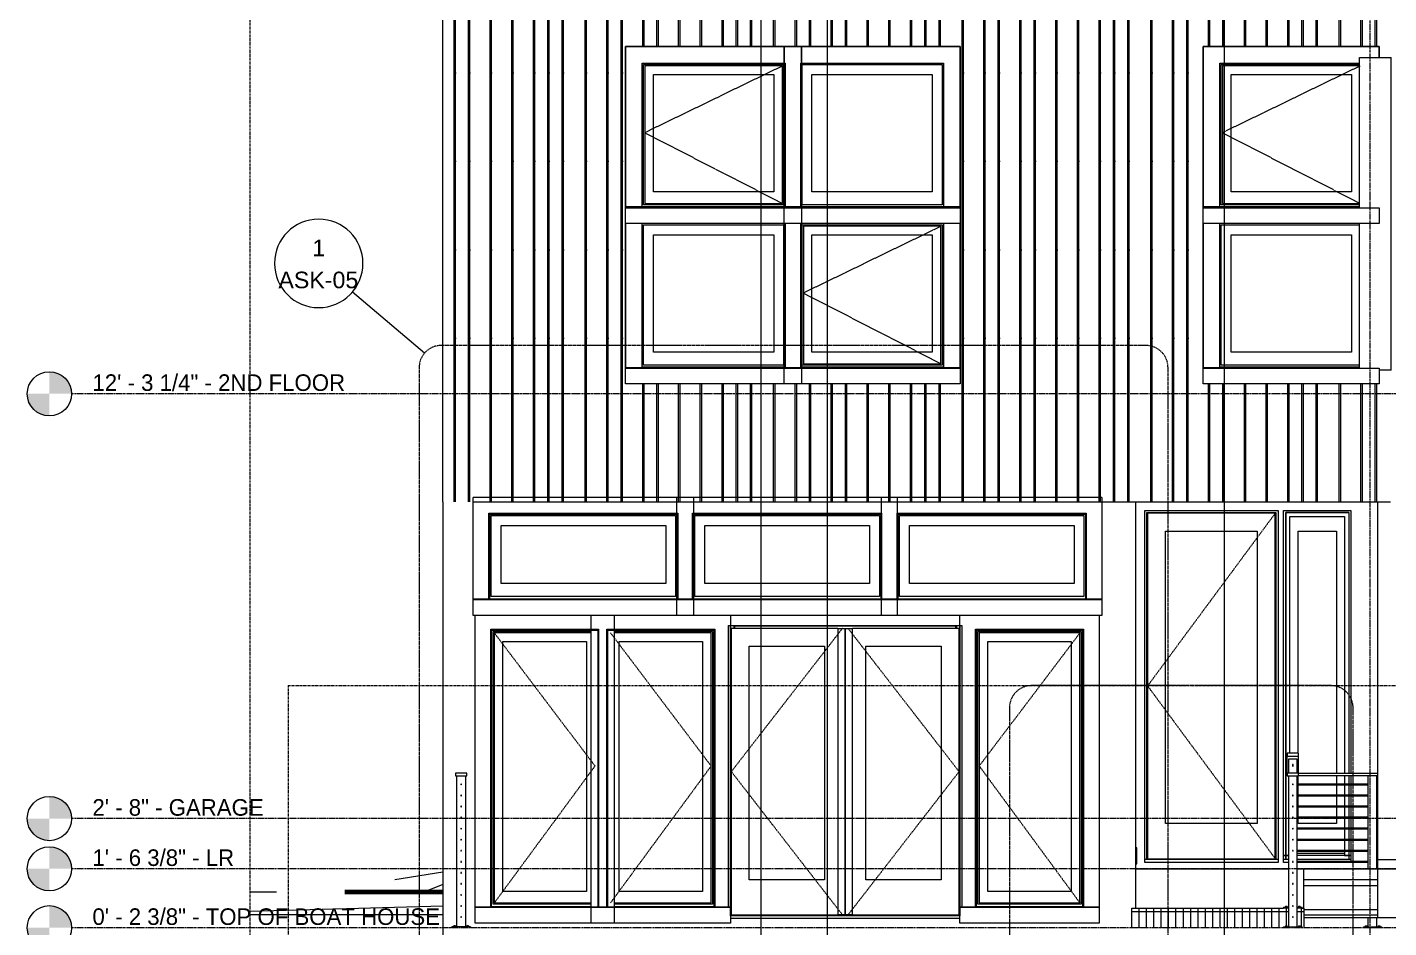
# Model space of a CAD drawing. Header units: inches. Extents: x -8998 to -7518, y -226 to 479.
# Drawn here: x -8990.7 to -8621.6, y 2.4 to 246.7 of the extents above; entities that cross this region are included whole.
import ezdxf

# ---------------------------------------------------------------- set-up
doc = ezdxf.new("R2010")
doc.units = ezdxf.units.IN
doc.header["$MEASUREMENT"] = 0
for name, pattern in [('Aligning Line 1_8_', [0.25, 0.125, -0.125]), ('Dash 1_16_', [0.125, 0.0625, -0.0625]), ('Dash Dot 3_16_', [0.3125, 0.1875, -0.0625, 0, -0.0625]), ('Grid Line 1_2_', [0.875, 0.5, -0.125, 0.125, -0.125])]:
    doc.linetypes.add(name, pattern=pattern)
for name, color, linetype, lineweight in [('A-ANNO-SYMB', 150, 'Continuous', 9), ('A-ANNO-SYMB-1', 150, 'Dash Dot 3_16_', 9), ('A-DOOR', 31, 'Continuous', 18), ('A-DOOR-1', 31, 'Dash 1_16_', 9), ('A-DOOR-2', 31, 'Continuous', 9), ('A-DOOR-FRAM', 31, 'Continuous', 9), ('A-FLOR', 192, 'Continuous', 18), ('A-FLOR-HRAL', 11, 'Continuous', 9), ('A-FLOR-LEVL', 51, 'Continuous', 9), ('A-FLOR-LEVL-1', 51, 'Grid Line 1_2_', 9), ('A-GLAZ', 151, 'Continuous', 18), ('A-GLAZ-1', 151, 'Continuous', 9), ('A-GLAZ-2', 151, 'Dash 1_16_', 9), ('A-WALL', 113, 'Continuous', 18), ('A-WALL-PATT-1', 111, 'Continuous', 9), ('C-TOPO', 7, 'Continuous', 9), ('C-TOPO-MAJR', 7, 'Continuous', 80), ('G-ANNO-SYMB', 111, 'Aligning Line 1_8_', 9), ('G-ANNO-SYMB-1', 111, 'Continuous', 9), ('I-WALL', 2, 'Continuous', 18), ('S-BEAM', 12, 'Continuous', 9), ('S-GRID-1', 1, 'Grid Line 1_2_', 9), ('S-STRS', 31, 'Continuous', 9)]:
    doc.layers.add(name, color=color, linetype=linetype, lineweight=lineweight)
doc.styles.add('Arial_1', font='arial.ttf', dxfattribs={"height": 4.5})
doc.styles.add('Century Gothic', font='ufonts.com_century-gothic.ttf', dxfattribs={"height": 4.5})
pattern_1 = [(90, (-8624.88, 114.3), (-51.125, 3e-15), [24, 0, 0, 0]), (90, (-8619.38, 114.3), (-51.125, 3e-15), [24, 0, 0, 0]), (90, (-8619.007, 114.3), (-51.125, 3e-15), [24, 0, 0, 0]), (90, (-8615.507, 114.3), (-51.125, 3e-15), [24, 0, 0, 0]), (90, (-8615.13, 114.3), (-51.125, 3e-15), [24, 0, 0, 0]), (90, (-8609.63, 114.3), (-51.125, 3e-15), [24, 0, 0, 0]), (90, (-8609.257, 114.3), (-51.125, 3e-15), [24, 0, 0, 0]), (90, (-8597.88, 114.3), (-51.125, 3e-15), [24, 0, 0, 0]), (90, (-8597.507, 114.3), (-51.125, 3e-15), [24, 0, 0, 0]), (90, (-8594.007, 114.3), (-51.125, 3e-15), [24, 0, 0, 0]), (90, (-8593.63, 114.3), (-51.125, 3e-15), [24, 0, 0, 0]), (90, (-8590.13, 114.3), (-51.125, 3e-15), [24, 0, 0, 0]), (90, (-8589.757, 114.3), (-51.125, 3e-15), [24, 0, 0, 0]), (90, (-8583.88, 114.3), (-51.125, 3e-15), [24, 0, 0, 0]), (90, (-8583.507, 114.3), (-51.125, 3e-15), [24, 0, 0, 0]), (90, (-8578.007, 114.3), (-51.125, 3e-15), [24, 0, 0, 0]), (90, (-8577.63, 114.3), (-51.125, 3e-15), [24, 0, 0, 0]), (90, (-8574.13, 114.3), (-51.125, 3e-15), [24, 0, 0, 0]), (90, (-8603.757, 114.3), (-51.125, 3e-15), [24, 0, 0, 0]), (90, (-8603.38, 114.3), (-51.125, 3e-15), [24, 0, 0, 0])]
pattern_2 = [(90, (-8715.264, 2.375), (-2, 1e-16), [])]

# ---------------------------------------------------------------- blocks, each defined once
blk = doc.blocks.new('Railing - 2_ x 1_2_ 2-1559248-Section 36')
at = {"layer": 'A-FLOR-HRAL'}
for p, q in [((-8874.26, 2.62), (-8874.26, 43.62)), ((-8871.88, 43.62), (-8871.88, 2.62)), ((-8870.57, 2.62), (-8875.57, 2.62)), ((-8875.57, 2.37), (-8875.57, 2.62)), ((-8875.07, 2.62), (-8875.07, 2.87)), ((-8874.57, 2.87), (-8875.07, 2.87)), ((-8874.57, 2.87), (-8874.57, 2.62)), ((-8871.57, 2.62), (-8871.57, 2.87)), ((-8871.07, 2.87), (-8871.57, 2.87)), ((-8871.07, 2.87), (-8871.07, 2.62)), ((-8870.57, 2.62), (-8870.57, 2.37))]:
    blk.add_line(p, q, dxfattribs=at)
blk = doc.blocks.new('Railing - Railing-1114347-Section 36')
at = {"layer": 'A-FLOR-HRAL'}
for p, q in [((-8871.57, 44.37), (-8874.57, 44.37)), ((-8874.57, 44.37), (-8874.57, 43.62)), ((-8871.57, 43.62), (-8871.57, 44.37)), ((-8874.57, 43.62), (-8871.57, 43.62))]:
    blk.add_line(p, q, dxfattribs=at)
for centre, radius, start, end in [((-8873.07, 41.28), 0.0938, 0, 180), ((-8873.07, 41.28), 0.0938, 180, 0), ((-8873.07, 38.28), 0.0938, 0, 180), ((-8873.07, 38.28), 0.0938, 180, 0), ((-8873.07, 35.28), 0.0938, 0, 180), ((-8873.07, 35.28), 0.0938, 180, 0), ((-8873.07, 32.28), 0.0938, 0, 180), ((-8873.07, 32.28), 0.0938, 180, 0), ((-8873.07, 29.28), 0.0938, 0, 180), ((-8873.07, 29.28), 0.0938, 180, 0), ((-8873.07, 26.28), 0.0938, 0, 180), ((-8873.07, 26.28), 0.0938, 180, 0), ((-8873.07, 23.28), 0.0938, 0, 180), ((-8873.07, 23.28), 0.0938, 180, 0), ((-8873.07, 20.28), 0.0938, 0, 180), ((-8873.07, 20.28), 0.0938, 180, 0), ((-8873.07, 17.28), 0.0938, 0, 180), ((-8873.07, 17.28), 0.0938, 180, 0), ((-8873.07, 14.28), 0.0938, 0, 180), ((-8873.07, 14.28), 0.0938, 180, 0), ((-8873.07, 11.28), 0.0937, 360, 180), ((-8873.07, 11.28), 0.0937, 180, 360), ((-8873.07, 8.28), 0.0938, 0, 180), ((-8873.07, 8.28), 0.0937, 180, 360), ((-8873.07, 5.28), 0.0937, 360, 180), ((-8873.07, 5.28), 0.0937, 180, 0)]:
    blk.add_arc(centre, radius, start, end, dxfattribs=at)
blk.add_blockref('Railing - 2_ x 1_2_ 2-1559248-Section 36', (0, 0))
blk = doc.blocks.new('Railing - Railing-1123708-Section 36')
at = {"layer": 'A-FLOR-HRAL'}
for p, q in [((-8646.07, 44.37), (-8649.07, 44.37)), ((-8649.07, 44.37), (-8649.07, 43.62)), ((-8646.07, 43.62), (-8646.07, 44.37)), ((-8649.07, 43.62), (-8646.07, 43.62))]:
    blk.add_line(p, q, dxfattribs=at)
for centre, radius, start, end in [((-8647.57, 41.28), 0.0938, 0, 180), ((-8647.57, 41.28), 0.0937, 180, 0), ((-8647.57, 38.28), 0.0938, 0, 180), ((-8647.57, 38.28), 0.0937, 180, 0), ((-8647.57, 35.28), 0.0938, 0, 180), ((-8647.57, 35.28), 0.0938, 180, 0), ((-8647.57, 32.28), 0.0937, 360, 180), ((-8647.57, 32.28), 0.0938, 180, 360), ((-8647.57, 29.28), 0.0938, 0, 180), ((-8647.57, 29.28), 0.0937, 180, 0), ((-8647.57, 26.28), 0.0938, 0, 180), ((-8647.57, 26.28), 0.0938, 180, 0), ((-8647.57, 23.28), 0.0937, 360, 180), ((-8647.57, 23.28), 0.0938, 180, 360), ((-8647.57, 20.28), 0.0937, 360, 180), ((-8647.57, 20.28), 0.0938, 180, 360), ((-8647.57, 17.28), 0.0938, 0, 180), ((-8647.57, 17.28), 0.0937, 180, 0), ((-8647.57, 14.28), 0.0937, 360, 180), ((-8647.57, 14.28), 0.0938, 180, 360), ((-8647.57, 11.28), 0.0937, 360, 180), ((-8647.57, 11.28), 0.0938, 180, 360), ((-8647.57, 8.28), 0.0938, 0, 180), ((-8647.57, 8.28), 0.0937, 180, 0), ((-8647.57, 5.28), 0.0938, 0, 180), ((-8647.57, 5.28), 0.0937, 180, 0)]:
    blk.add_arc(centre, radius, start, end, dxfattribs=at)
at = {"extrusion": (0, 0, -1), "zscale": -1}
blk.add_blockref('Railing - 2_ x 1_2_ 2-1559248-Section 36', (17520.64, 0), dxfattribs=at)
blk = doc.blocks.new('Window-Picture-Andersen-A_Series - APW4420-2457582-Section 36')
at = {"layer": 'A-GLAZ-1'}
for p, q in [((-8869.8, 91.49), (-8869.8, 119.13)), ((-8810.05, 119.13), (-8869.8, 119.13)), ((-8810.05, 119.13), (-8810.05, 91.49)), ((-8865.3, 91.49), (-8865.3, 114.63)), ((-8865.3, 114.63), (-8814.55, 114.63)), ((-8814.55, 114.63), (-8814.55, 91.49)), ((-8864.93, 114.25), (-8814.93, 114.25)), ((-8864.93, 92.25), (-8864.93, 114.25)), ((-8862.24, 95.74), (-8862.24, 111.56)), ((-8862.24, 111.56), (-8817.62, 111.56)), ((-8817.62, 111.56), (-8817.62, 95.74)), ((-8814.93, 114.25), (-8814.93, 92.25)), ((-8817.62, 95.74), (-8862.24, 95.74)), ((-8869.8, 91.44), (-8869.8, 91.49)), ((-8865.3, 91.49), (-8869.8, 91.49)), ((-8869.8, 87.13), (-8869.8, 91.44)), ((-8869.8, 91.44), (-8810.05, 91.44)), ((-8865.3, 91.63), (-8814.57, 91.63)), ((-8814.93, 92.25), (-8864.93, 92.25)), ((-8810.05, 91.49), (-8814.55, 91.49)), ((-8810.05, 91.49), (-8810.05, 91.44)), ((-8810.05, 91.44), (-8810.05, 87.13)), ((-8810.05, 87.13), (-8869.8, 87.13))]:
    blk.add_line(p, q, dxfattribs=at)
blk = doc.blocks.new('Window-Picture-Andersen-A_Series - APW21080-2457717-Section 36')
at = {"layer": 'A-GLAZ-1'}
for p, q in [((-8689.88, 24.06), (-8690.19, 24.12)), ((-8689.88, 19.75), (-8689.88, 24.06)), ((-8690.19, 19.75), (-8689.88, 19.75))]:
    blk.add_line(p, q, dxfattribs=at)
blk = doc.blocks.new('Door-Outswing-Andersen-A_Series-Single - FWOD3180-2052488-Section 36')
at = {"layer": 'A-DOOR'}
for p, q in [((-8687.14, 20.87), (-8687.14, 115.06)), ((-8687.14, 115.06), (-8652.15, 115.06)), ((-8652.33, 114.87), (-8686.96, 114.87)), ((-8686.96, 114.87), (-8686.96, 21.12)), ((-8652.33, 21.12), (-8652.33, 114.87)), ((-8652.15, 115.06), (-8652.15, 20.87)), ((-8682.08, 30.63), (-8682.08, 110)), ((-8682.08, 110), (-8657.21, 110)), ((-8657.21, 110), (-8657.21, 30.63)), ((-8657.21, 30.63), (-8682.08, 30.63)), ((-8687.71, 20.12), (-8687.71, 20.87)), ((-8651.58, 20.87), (-8687.71, 20.87)), ((-8651.58, 20.12), (-8687.71, 20.12)), ((-8686.96, 21.12), (-8652.33, 21.12)), ((-8686.29, 20.87), (-8686.29, 21.12)), ((-8686.29, 21.12), (-8686.29, 20.87)), ((-8653.01, 21.12), (-8653.01, 20.87)), ((-8653.01, 21.12), (-8653.01, 20.87)), ((-8651.58, 20.87), (-8651.58, 20.12))]:
    blk.add_line(p, q, dxfattribs=at)
at = {"layer": 'A-DOOR-1'}
for p, q in [((-8652.33, 114.87), (-8686.96, 68)), ((-8686.96, 68), (-8652.33, 21.12))]:
    blk.add_line(p, q, dxfattribs=at)
blk = doc.blocks.new('Door-Sidelight-Andersen-A_Series - FWSLD-1780-2008674-Section 36')
at = {"layer": 'A-DOOR'}
for p, q in [((-8649.52, 20.87), (-8649.52, 115.06)), ((-8649.52, 115.06), (-8632.4, 115.06)), ((-8632.4, 115.06), (-8632.4, 44.37)), ((-8648.39, 49.76), (-8648.39, 113.93)), ((-8648.39, 113.93), (-8633.53, 113.93)), ((-8633.53, 113.93), (-8633.53, 44.37)), ((-8646.15, 49.76), (-8646.15, 110)), ((-8646.15, 110), (-8635.77, 110)), ((-8635.77, 110), (-8635.77, 44.37)), ((-8646.15, 41.37), (-8646.15, 43.62)), ((-8646.15, 38.37), (-8646.15, 41.19)), ((-8635.77, 43.62), (-8635.77, 41.37)), ((-8635.77, 41.19), (-8635.77, 38.37)), ((-8633.53, 43.62), (-8633.53, 41.37)), ((-8633.53, 41.19), (-8633.53, 38.37)), ((-8632.4, 43.62), (-8632.4, 41.37)), ((-8632.4, 41.19), (-8632.4, 38.37)), ((-8646.15, 35.37), (-8646.15, 38.19)), ((-8635.77, 38.19), (-8635.77, 35.37)), ((-8633.53, 38.19), (-8633.53, 35.37)), ((-8632.4, 38.19), (-8632.4, 35.37)), ((-8646.15, 32.37), (-8646.15, 35.19)), ((-8635.77, 35.19), (-8635.77, 32.37)), ((-8633.53, 35.19), (-8633.53, 32.37)), ((-8632.4, 35.19), (-8632.4, 32.37)), ((-8646.15, 30.63), (-8646.15, 32.19)), ((-8635.77, 30.63), (-8646.15, 30.63)), ((-8635.77, 32.19), (-8635.77, 30.63)), ((-8633.53, 32.19), (-8633.53, 29.37)), ((-8632.4, 32.19), (-8632.4, 29.37)), ((-8633.53, 29.19), (-8633.53, 26.37)), ((-8633.53, 26.19), (-8633.53, 23.37)), ((-8632.4, 29.19), (-8632.4, 26.37)), ((-8632.4, 26.19), (-8632.4, 23.37)), ((-8633.53, 22.51), (-8646.38, 22.51)), ((-8633.53, 23.19), (-8633.53, 22.02)), ((-8632.4, 23.19), (-8632.4, 20.87)), ((-8648.76, 22.02), (-8650.08, 22.02)), ((-8650.08, 22.02), (-8648.76, 22.02)), ((-8650.08, 20.12), (-8650.08, 20.87)), ((-8648.76, 20.87), (-8650.08, 20.87)), ((-8648.76, 20.12), (-8650.08, 20.12)), ((-8631.83, 22.02), (-8646.38, 22.02)), ((-8631.83, 20.87), (-8646.38, 20.87)), ((-8631.83, 20.12), (-8646.38, 20.12)), ((-8633.53, 22.02), (-8631.83, 22.02)), ((-8631.83, 20.87), (-8631.83, 20.37)), ((-8631.83, 20.19), (-8631.83, 20.12))]:
    blk.add_line(p, q, dxfattribs=at)
at = {"layer": 'A-DOOR-2'}
for p, q in [((-8646.15, 49.76), (-8646.15, 110)), ((-8646.15, 110), (-8635.77, 110)), ((-8635.77, 110), (-8635.77, 44.37)), ((-8646.15, 41.37), (-8646.15, 43.62)), ((-8646.15, 38.37), (-8646.15, 41.19)), ((-8635.77, 43.62), (-8635.77, 41.37)), ((-8635.77, 41.19), (-8635.77, 38.37)), ((-8646.15, 35.37), (-8646.15, 38.19)), ((-8635.77, 38.19), (-8635.77, 35.37)), ((-8646.15, 32.37), (-8646.15, 35.19)), ((-8635.77, 35.19), (-8635.77, 32.37)), ((-8646.15, 30.63), (-8646.15, 32.19)), ((-8635.77, 30.63), (-8646.15, 30.63)), ((-8635.77, 32.19), (-8635.77, 30.63))]:
    blk.add_line(p, q, dxfattribs=at)
at = {"layer": 'A-DOOR-FRAM'}
for p, q in [((-8632.4, 115.06), (-8649.52, 115.06)), ((-8649.52, 115.06), (-8649.52, 20.87)), ((-8632.4, 115.06), (-8632.4, 44.37)), ((-8632.4, 43.62), (-8632.4, 41.37)), ((-8632.4, 41.19), (-8632.4, 38.37)), ((-8632.4, 38.19), (-8632.4, 35.37)), ((-8632.4, 35.19), (-8632.4, 32.37)), ((-8632.4, 32.19), (-8632.4, 29.37)), ((-8632.4, 29.19), (-8632.4, 26.37)), ((-8632.4, 26.19), (-8632.4, 23.37)), ((-8633.53, 22.51), (-8646.38, 22.51)), ((-8632.4, 23.19), (-8632.4, 20.87))]:
    blk.add_line(p, q, dxfattribs=at)
blk = doc.blocks.new('Window-Casement-Andersen-A_Series - ACW3434-2462283-Section 36')
at = {"layer": 'A-GLAZ-1'}
for p, q in [((-8785.51, 197.94), (-8785.51, 197.81)), ((-8737.76, 197.94), (-8785.51, 197.94)), ((-8785.51, 197.81), (-8785.51, 197.94)), ((-8737.76, 197.94), (-8785.51, 197.94)), ((-8737.76, 197.81), (-8737.76, 197.94)), ((-8737.76, 197.94), (-8737.76, 197.81)), ((-8785.51, 193.44), (-8785.51, 154.31)), ((-8785.51, 154.31), (-8785.51, 193.44)), ((-8781.01, 154.44), (-8781.01, 193.44)), ((-8781.01, 154.31), (-8781.01, 193.44)), ((-8780.64, 193.06), (-8742.64, 193.06)), ((-8780.64, 155.06), (-8780.64, 193.06)), ((-8742.98, 192.7), (-8780.28, 192.7)), ((-8780.28, 192.7), (-8780.28, 155.42)), ((-8742.98, 155.42), (-8742.98, 192.7)), ((-8742.64, 193.06), (-8742.64, 155.06)), ((-8742.26, 193.44), (-8742.26, 154.44)), ((-8742.26, 193.44), (-8742.26, 154.31)), ((-8737.76, 154.31), (-8737.76, 193.44)), ((-8737.76, 193.44), (-8737.76, 154.31)), ((-8777.95, 158.55), (-8777.95, 190.37)), ((-8777.95, 190.37), (-8745.33, 190.37)), ((-8745.33, 190.37), (-8745.33, 158.55)), ((-8742.64, 155.06), (-8780.64, 155.06)), ((-8780.28, 155.42), (-8742.98, 155.42)), ((-8745.33, 158.55), (-8777.95, 158.55)), ((-8785.51, 154.25), (-8785.51, 154.31)), ((-8781.01, 154.31), (-8785.51, 154.31)), ((-8785.51, 149.94), (-8785.51, 154.25)), ((-8785.51, 154.25), (-8737.76, 154.25)), ((-8742.26, 154.44), (-8781.01, 154.44)), ((-8737.76, 154.31), (-8742.26, 154.31)), ((-8737.76, 154.31), (-8737.76, 154.25)), ((-8737.76, 154.25), (-8737.76, 149.94)), ((-8737.76, 149.94), (-8785.51, 149.94))]:
    blk.add_line(p, q, dxfattribs=at)
at = {"layer": 'A-GLAZ-2'}
for p, q in [((-8742.98, 192.7), (-8780.28, 174.58)), ((-8780.28, 174.58), (-8742.98, 155.42))]:
    blk.add_line(p, q, dxfattribs=at)
blk = doc.blocks.new('Window-Picture-Andersen-A_Series - 39-1_4_ x 39-1_4_-2457850-Section 36')
at = {"layer": 'A-GLAZ-1'}
for p, q in [((-8785.51, 241.44), (-8785.51, 197.81)), ((-8737.76, 241.44), (-8785.51, 241.44)), ((-8785.51, 197.81), (-8785.51, 241.44)), ((-8737.76, 241.44), (-8785.51, 241.44)), ((-8737.76, 197.81), (-8737.76, 241.44)), ((-8737.76, 241.44), (-8737.76, 197.81)), ((-8781.01, 236.94), (-8742.26, 236.94)), ((-8781.01, 197.94), (-8781.01, 236.94)), ((-8781.01, 197.81), (-8781.01, 236.94)), ((-8781.01, 236.94), (-8742.26, 236.94)), ((-8780.64, 236.56), (-8742.64, 236.56)), ((-8780.64, 198.56), (-8780.64, 236.56)), ((-8742.64, 236.56), (-8742.64, 198.56)), ((-8742.26, 236.94), (-8742.26, 197.94)), ((-8742.26, 236.94), (-8742.26, 197.81)), ((-8777.95, 202.05), (-8777.95, 233.87)), ((-8777.95, 233.87), (-8745.33, 233.87)), ((-8745.33, 233.87), (-8745.33, 202.05)), ((-8745.33, 202.05), (-8777.95, 202.05)), ((-8785.51, 197.75), (-8785.51, 197.81)), ((-8781.01, 197.81), (-8785.51, 197.81)), ((-8785.51, 193.44), (-8785.51, 197.75)), ((-8785.51, 197.75), (-8737.76, 197.75)), ((-8742.26, 197.94), (-8781.01, 197.94)), ((-8742.64, 198.56), (-8780.64, 198.56)), ((-8737.76, 197.81), (-8742.26, 197.81)), ((-8737.76, 197.81), (-8737.76, 197.75)), ((-8737.76, 197.75), (-8737.76, 193.44)), ((-8737.76, 193.44), (-8785.51, 193.44))]:
    blk.add_line(p, q, dxfattribs=at)
blk = doc.blocks.new('Window-Picture-Andersen-A_Series - 39-1_4_ x 39-1_4_-V1-Section 36')
at = {"layer": 'A-GLAZ-1'}
for p, q in [((-8828.51, 197.94), (-8828.51, 197.81)), ((-8780.76, 197.94), (-8828.51, 197.94)), ((-8828.51, 197.81), (-8828.51, 197.94)), ((-8780.76, 197.94), (-8828.51, 197.94)), ((-8780.76, 197.81), (-8780.76, 197.94)), ((-8780.76, 197.94), (-8780.76, 197.81)), ((-8828.51, 193.44), (-8828.51, 154.31)), ((-8828.51, 154.31), (-8828.51, 193.44)), ((-8824.01, 154.44), (-8824.01, 193.44)), ((-8824.01, 154.31), (-8824.01, 193.44)), ((-8823.64, 193.06), (-8785.64, 193.06)), ((-8823.64, 155.06), (-8823.64, 193.06)), ((-8785.64, 193.06), (-8785.64, 155.06)), ((-8785.26, 193.44), (-8785.26, 154.44)), ((-8785.26, 193.44), (-8785.26, 154.31)), ((-8780.76, 154.31), (-8780.76, 193.44)), ((-8780.76, 193.44), (-8780.76, 154.31)), ((-8820.95, 158.55), (-8820.95, 190.37)), ((-8820.95, 190.37), (-8788.33, 190.37)), ((-8788.33, 190.37), (-8788.33, 158.55)), ((-8785.64, 155.06), (-8823.64, 155.06)), ((-8788.33, 158.55), (-8820.95, 158.55)), ((-8828.51, 154.25), (-8828.51, 154.31)), ((-8824.01, 154.31), (-8828.51, 154.31)), ((-8828.51, 149.94), (-8828.51, 154.25)), ((-8828.51, 154.25), (-8780.76, 154.25)), ((-8785.26, 154.44), (-8824.01, 154.44)), ((-8780.76, 154.31), (-8785.26, 154.31)), ((-8780.76, 154.31), (-8780.76, 154.25)), ((-8780.76, 154.25), (-8780.76, 149.94)), ((-8780.76, 149.94), (-8828.51, 149.94))]:
    blk.add_line(p, q, dxfattribs=at)
blk = doc.blocks.new('Window-Casement-Andersen-A_Series - ACW3434-V2-Section 36')
at = {"layer": 'A-GLAZ-1'}
for p, q in [((-8828.51, 241.44), (-8828.51, 197.81)), ((-8780.76, 241.44), (-8828.51, 241.44)), ((-8828.51, 197.81), (-8828.51, 241.44)), ((-8780.76, 241.44), (-8828.51, 241.44)), ((-8780.76, 197.81), (-8780.76, 241.44)), ((-8780.76, 241.44), (-8780.76, 197.81)), ((-8824.01, 236.94), (-8785.26, 236.94)), ((-8824.01, 197.94), (-8824.01, 236.94)), ((-8824.01, 197.81), (-8824.01, 236.94)), ((-8824.01, 236.94), (-8785.26, 236.94)), ((-8823.64, 236.56), (-8785.64, 236.56)), ((-8823.64, 198.56), (-8823.64, 236.56)), ((-8785.64, 236.56), (-8785.64, 198.56)), ((-8785.26, 236.94), (-8785.26, 197.94)), ((-8785.26, 236.94), (-8785.26, 197.81)), ((-8785.98, 236.2), (-8823.28, 236.2)), ((-8823.28, 236.2), (-8823.28, 198.92)), ((-8820.95, 202.05), (-8820.95, 233.87)), ((-8820.95, 233.87), (-8788.33, 233.87)), ((-8788.33, 233.87), (-8788.33, 202.05)), ((-8785.98, 198.92), (-8785.98, 236.2)), ((-8788.33, 202.05), (-8820.95, 202.05)), ((-8828.51, 197.75), (-8828.51, 197.81)), ((-8824.01, 197.81), (-8828.51, 197.81)), ((-8828.51, 193.44), (-8828.51, 197.75)), ((-8828.51, 197.75), (-8780.76, 197.75)), ((-8785.26, 197.94), (-8824.01, 197.94)), ((-8785.64, 198.56), (-8823.64, 198.56)), ((-8823.28, 198.92), (-8785.98, 198.92)), ((-8780.76, 197.81), (-8785.26, 197.81)), ((-8780.76, 197.81), (-8780.76, 197.75)), ((-8780.76, 197.75), (-8780.76, 193.44)), ((-8780.76, 193.44), (-8828.51, 193.44))]:
    blk.add_line(p, q, dxfattribs=at)
at = {"layer": 'A-GLAZ-2'}
for p, q in [((-8785.98, 236.2), (-8823.28, 218.08)), ((-8823.28, 218.08), (-8785.98, 198.92))]:
    blk.add_line(p, q, dxfattribs=at)
blk = doc.blocks.new('Window-Picture-Andersen-A_Series - 39-1_4_ x 39-1_4_-V3-Section 36')
at = {"layer": 'A-GLAZ-1'}
for p, q in [((-8671.89, 197.94), (-8671.89, 197.81)), ((-8629.51, 197.94), (-8671.89, 197.94)), ((-8671.89, 197.81), (-8671.89, 197.94)), ((-8629.51, 197.94), (-8671.89, 197.94)), ((-8671.89, 193.44), (-8671.89, 154.31)), ((-8671.89, 154.31), (-8671.89, 193.44)), ((-8667.39, 154.44), (-8667.39, 193.44)), ((-8667.39, 154.31), (-8667.39, 193.44)), ((-8667.01, 193.06), (-8629.51, 193.06)), ((-8667.01, 155.06), (-8667.01, 193.06)), ((-8664.33, 158.55), (-8664.33, 190.37)), ((-8664.33, 190.37), (-8631.7, 190.37)), ((-8631.7, 190.37), (-8631.7, 158.55)), ((-8629.51, 155.06), (-8667.01, 155.06)), ((-8631.7, 158.55), (-8664.33, 158.55)), ((-8671.89, 154.25), (-8671.89, 154.31)), ((-8667.39, 154.31), (-8671.89, 154.31)), ((-8671.89, 149.94), (-8671.89, 154.25)), ((-8671.89, 154.25), (-8624.14, 154.25)), ((-8629.51, 154.44), (-8667.39, 154.44)), ((-8624.14, 154.25), (-8624.14, 149.94)), ((-8624.14, 149.94), (-8671.89, 149.94))]:
    blk.add_line(p, q, dxfattribs=at)
blk = doc.blocks.new('Window-Casement-Andersen-A_Series - ACW3434-V4-Section 36')
at = {"layer": 'A-GLAZ-1'}
for p, q in [((-8671.89, 241.44), (-8671.89, 197.81)), ((-8624.14, 241.44), (-8671.89, 241.44)), ((-8671.89, 197.81), (-8671.89, 241.44)), ((-8624.14, 241.44), (-8671.89, 241.44)), ((-8624.14, 238.5), (-8624.14, 241.44)), ((-8624.14, 241.44), (-8624.14, 238.5)), ((-8667.39, 236.94), (-8629.51, 236.94)), ((-8667.39, 197.94), (-8667.39, 236.94)), ((-8667.39, 197.81), (-8667.39, 236.94)), ((-8667.39, 236.94), (-8629.51, 236.94)), ((-8667.01, 236.56), (-8629.51, 236.56)), ((-8667.01, 198.56), (-8667.01, 236.56)), ((-8629.51, 236.2), (-8666.66, 236.2)), ((-8666.66, 236.2), (-8666.66, 198.92)), ((-8664.33, 202.05), (-8664.33, 233.87)), ((-8664.33, 233.87), (-8631.7, 233.87)), ((-8631.7, 233.87), (-8631.7, 202.05)), ((-8631.7, 202.05), (-8664.33, 202.05)), ((-8671.89, 197.75), (-8671.89, 197.81)), ((-8667.39, 197.81), (-8671.89, 197.81)), ((-8671.89, 193.44), (-8671.89, 197.75)), ((-8671.89, 197.75), (-8624.14, 197.75)), ((-8629.51, 197.94), (-8667.39, 197.94)), ((-8629.51, 198.56), (-8667.01, 198.56)), ((-8666.66, 198.92), (-8629.51, 198.92)), ((-8624.14, 197.75), (-8624.14, 193.44)), ((-8624.14, 193.44), (-8671.89, 193.44))]:
    blk.add_line(p, q, dxfattribs=at)
at = {"layer": 'A-GLAZ-2'}
for p, q in [((-8629.36, 236.2), (-8666.66, 218.08)), ((-8666.66, 218.08), (-8629.36, 198.92))]:
    blk.add_line(p, q, dxfattribs=at)
blk = doc.blocks.new('Door-Outswing-Andersen-A_Series-Double - FWOD5468-2447200-Section 36')
at = {"layer": 'A-DOOR'}
for p, q in [((-8800, 5.62), (-8800, 84.37)), ((-8770.94, 83.62), (-8799.82, 83.62)), ((-8799.82, 83.62), (-8799.82, 5.87)), ((-8799.15, 84.37), (-8799.15, 83.62)), ((-8798.87, 83.62), (-8798.87, 84.37)), ((-8770.94, 83.62), (-8768.94, 83.62)), ((-8770.94, 83.62), (-8770.94, 5.87)), ((-8768.94, 5.87), (-8768.94, 83.62)), ((-8768.94, 83.62), (-8766.94, 83.62)), ((-8768.94, 83.62), (-8768.94, 5.87)), ((-8766.94, 5.87), (-8766.94, 83.62)), ((-8738.07, 83.62), (-8766.94, 83.62)), ((-8739.01, 84.37), (-8739.01, 83.62)), ((-8738.74, 84.37), (-8738.74, 83.62)), ((-8738.07, 5.87), (-8738.07, 83.62)), ((-8737.89, 84.37), (-8737.89, 5.62)), ((-8794.94, 15.38), (-8794.94, 78.75)), ((-8794.94, 78.75), (-8774.57, 78.75)), ((-8774.57, 78.75), (-8774.57, 15.38)), ((-8763.32, 15.38), (-8763.32, 78.75)), ((-8763.32, 78.75), (-8742.94, 78.75)), ((-8742.94, 78.75), (-8742.94, 15.38)), ((-8774.57, 15.38), (-8794.94, 15.38)), ((-8742.94, 15.38), (-8763.32, 15.38)), ((-8737.83, 5.62), (-8800.05, 5.62)), ((-8737.83, 4.88), (-8800.05, 4.88)), ((-8799.82, 5.87), (-8770.94, 5.87)), ((-8799.15, 5.62), (-8799.15, 5.87)), ((-8799.15, 5.87), (-8799.15, 5.62)), ((-8768.94, 5.87), (-8770.94, 5.87)), ((-8766.94, 5.87), (-8768.94, 5.87)), ((-8766.94, 5.87), (-8738.07, 5.87)), ((-8738.74, 5.87), (-8738.74, 5.62)), ((-8738.74, 5.87), (-8738.74, 5.62))]:
    blk.add_line(p, q, dxfattribs=at)
at = {"layer": 'A-DOOR-1'}
for p, q in [((-8769.69, 83.62), (-8799.82, 44.75)), ((-8768.19, 83.62), (-8738.07, 44.75)), ((-8799.82, 44.75), (-8769.69, 5.87)), ((-8738.07, 44.75), (-8768.19, 5.87))]:
    blk.add_line(p, q, dxfattribs=at)
at = {"layer": 'A-DOOR-FRAM'}
blk.add_line((-8739.01, 84.25), (-8798.87, 84.25), dxfattribs=at)
blk = doc.blocks.new('Window-Casement-Andersen-A_Series - ACW2664-2462124-Section 36')
at = {"layer": 'A-GLAZ-1'}
for p, q in [((-8737.83, 7.99), (-8737.83, 87.13)), ((-8700.08, 87.13), (-8700.08, 7.99)), ((-8733.33, 7.99), (-8733.33, 83.12)), ((-8733.33, 83.12), (-8704.58, 83.12)), ((-8732.96, 82.75), (-8704.96, 82.75)), ((-8732.96, 8.75), (-8732.96, 82.75)), ((-8705.3, 82.39), (-8732.6, 82.39)), ((-8732.6, 82.39), (-8732.6, 9.11)), ((-8705.3, 9.11), (-8705.3, 82.39)), ((-8704.96, 82.75), (-8704.96, 8.75)), ((-8704.58, 83.12), (-8704.58, 7.99)), ((-8730.27, 12.24), (-8730.27, 80.06)), ((-8730.27, 80.06), (-8707.65, 80.06)), ((-8707.65, 80.06), (-8707.65, 12.24)), ((-8707.65, 12.24), (-8730.27, 12.24)), ((-8737.83, 7.94), (-8737.83, 7.99)), ((-8733.33, 7.99), (-8737.83, 7.99)), ((-8737.83, 3.62), (-8737.83, 7.94)), ((-8737.83, 7.94), (-8700.08, 7.94)), ((-8733.33, 8.12), (-8704.58, 8.12)), ((-8704.96, 8.75), (-8732.96, 8.75)), ((-8732.6, 9.11), (-8705.3, 9.11)), ((-8700.08, 7.99), (-8704.58, 7.99)), ((-8700.08, 7.99), (-8700.08, 7.94)), ((-8700.08, 7.94), (-8700.08, 3.62)), ((-8700.08, 3.62), (-8737.83, 3.62))]:
    blk.add_line(p, q, dxfattribs=at)
at = {"layer": 'A-GLAZ-2'}
for p, q in [((-8705.3, 82.39), (-8732.6, 46.27)), ((-8732.6, 46.27), (-8705.3, 9.11))]:
    blk.add_line(p, q, dxfattribs=at)
blk = doc.blocks.new('Window-Picture-Andersen-A_Series - APW4420-V7-Section 36')
at = {"layer": 'A-GLAZ-1'}
for p, q in [((-8814.57, 91.49), (-8814.57, 119.13)), ((-8754.82, 119.13), (-8814.57, 119.13)), ((-8754.82, 119.13), (-8754.82, 91.49)), ((-8810.07, 91.49), (-8810.07, 114.63)), ((-8810.07, 114.63), (-8759.32, 114.63)), ((-8759.32, 114.63), (-8759.32, 91.49)), ((-8809.69, 114.25), (-8759.69, 114.25)), ((-8809.69, 92.25), (-8809.69, 114.25)), ((-8807.01, 95.74), (-8807.01, 111.56)), ((-8807.01, 111.56), (-8762.38, 111.56)), ((-8762.38, 111.56), (-8762.38, 95.74)), ((-8759.69, 114.25), (-8759.69, 92.25)), ((-8762.38, 95.74), (-8807.01, 95.74)), ((-8814.57, 91.44), (-8814.57, 91.49)), ((-8810.07, 91.49), (-8814.57, 91.49)), ((-8814.57, 87.13), (-8814.57, 91.44)), ((-8814.57, 91.44), (-8754.82, 91.44)), ((-8810.05, 91.63), (-8759.32, 91.63)), ((-8759.69, 92.25), (-8809.69, 92.25)), ((-8754.82, 91.49), (-8759.32, 91.49)), ((-8754.82, 91.49), (-8754.82, 91.44)), ((-8754.82, 91.44), (-8754.82, 87.13)), ((-8754.82, 87.13), (-8814.57, 87.13))]:
    blk.add_line(p, q, dxfattribs=at)
blk = doc.blocks.new('Window-Picture-Andersen-A_Series - APW4420-V8-Section 36')
at = {"layer": 'A-GLAZ-1'}
for p, q in [((-8759.08, 91.49), (-8759.08, 119.13)), ((-8699.33, 119.13), (-8759.08, 119.13)), ((-8699.33, 119.13), (-8699.33, 91.49)), ((-8754.58, 91.49), (-8754.58, 114.63)), ((-8754.58, 114.63), (-8703.83, 114.63)), ((-8703.83, 114.63), (-8703.83, 91.49)), ((-8754.21, 114.25), (-8704.21, 114.25)), ((-8754.21, 92.25), (-8754.21, 114.25)), ((-8751.52, 95.74), (-8751.52, 111.56)), ((-8751.52, 111.56), (-8706.9, 111.56)), ((-8706.9, 111.56), (-8706.9, 95.74)), ((-8704.21, 114.25), (-8704.21, 92.25)), ((-8706.9, 95.74), (-8751.52, 95.74)), ((-8759.08, 91.44), (-8759.08, 91.49)), ((-8754.58, 91.49), (-8759.08, 91.49)), ((-8759.08, 87.13), (-8759.08, 91.44)), ((-8759.08, 91.44), (-8699.33, 91.44)), ((-8754.58, 91.63), (-8703.83, 91.63)), ((-8704.21, 92.25), (-8754.21, 92.25)), ((-8699.33, 91.49), (-8703.83, 91.49)), ((-8699.33, 91.49), (-8699.33, 91.44)), ((-8699.33, 91.44), (-8699.33, 87.13)), ((-8699.33, 87.13), (-8759.08, 87.13))]:
    blk.add_line(p, q, dxfattribs=at)
blk = doc.blocks.new('Window-Casement-Andersen-A_Series - ACW2664-2462044-Section 36')
at = {"layer": 'A-GLAZ-1'}
for p, q in [((-8837.8, 7.99), (-8837.8, 87.13)), ((-8800.05, 87.13), (-8800.05, 7.99)), ((-8833.3, 83.12), (-8804.55, 83.12)), ((-8833.3, 7.99), (-8833.3, 83.12)), ((-8831.55, 82.75), (-8804.93, 82.75)), ((-8805.29, 82.39), (-8831.55, 82.39)), ((-8805.29, 9.11), (-8805.29, 82.39)), ((-8804.93, 82.75), (-8804.93, 8.75)), ((-8804.55, 83.12), (-8804.55, 7.99)), ((-8830.24, 12.24), (-8830.24, 80.06)), ((-8830.24, 80.06), (-8807.62, 80.06)), ((-8807.62, 80.06), (-8807.62, 12.24)), ((-8807.62, 12.24), (-8830.24, 12.24)), ((-8837.8, 7.94), (-8837.8, 7.99)), ((-8833.3, 7.99), (-8837.8, 7.99)), ((-8837.8, 3.62), (-8837.8, 7.94)), ((-8837.8, 7.94), (-8800.05, 7.94)), ((-8831.55, 9.11), (-8805.29, 9.11)), ((-8804.93, 8.75), (-8831.55, 8.75)), ((-8831.55, 8.12), (-8804.55, 8.12)), ((-8800.05, 7.99), (-8804.55, 7.99)), ((-8800.05, 7.99), (-8800.05, 7.94)), ((-8800.05, 7.94), (-8800.05, 3.62)), ((-8800.05, 3.62), (-8837.8, 3.62))]:
    blk.add_line(p, q, dxfattribs=at)
at = {"layer": 'A-GLAZ-2'}
for p, q in [((-8832.59, 82.39), (-8805.29, 46.27)), ((-8805.29, 46.27), (-8832.59, 9.11))]:
    blk.add_line(p, q, dxfattribs=at)
blk = doc.blocks.new('Window-Casement-Andersen-A_Series - ACW2664-V9-Section 36')
at = {"layer": 'A-GLAZ-1'}
for p, q in [((-8869.3, 7.99), (-8869.3, 87.13)), ((-8831.55, 87.13), (-8831.55, 7.99)), ((-8864.8, 83.12), (-8836.05, 83.12)), ((-8864.8, 7.99), (-8864.8, 83.12)), ((-8864.43, 8.75), (-8864.43, 82.75)), ((-8864.43, 82.75), (-8837.8, 82.75)), ((-8864.09, 82.39), (-8864.09, 9.11)), ((-8837.8, 82.39), (-8864.09, 82.39)), ((-8836.05, 83.12), (-8836.05, 7.99)), ((-8861.74, 12.24), (-8861.74, 80.06)), ((-8861.74, 80.06), (-8839.12, 80.06)), ((-8839.12, 80.06), (-8839.12, 12.24)), ((-8839.12, 12.24), (-8861.74, 12.24)), ((-8869.3, 7.94), (-8869.3, 7.99)), ((-8864.8, 7.99), (-8869.3, 7.99)), ((-8869.3, 3.62), (-8869.3, 7.94)), ((-8869.3, 7.94), (-8831.55, 7.94)), ((-8864.8, 8.12), (-8837.8, 8.12)), ((-8837.8, 8.75), (-8864.43, 8.75)), ((-8864.09, 9.11), (-8837.8, 9.11)), ((-8831.55, 7.99), (-8836.05, 7.99)), ((-8831.55, 7.99), (-8831.55, 7.94)), ((-8831.55, 7.94), (-8831.55, 3.62)), ((-8831.55, 3.62), (-8869.3, 3.62))]:
    blk.add_line(p, q, dxfattribs=at)
at = {"layer": 'A-GLAZ-2'}
for p, q in [((-8864.09, 82.39), (-8836.79, 46.27)), ((-8836.79, 46.27), (-8864.09, 9.11))]:
    blk.add_line(p, q, dxfattribs=at)
blk = doc.blocks.new('Walls 4 - Walls 2-1996288-Section 36')
at = {"layer": 'A-WALL'}
for p, q in [((-8629.51, 238.5), (-8620.88, 238.5)), ((-8629.51, 197.75), (-8629.51, 238.5)), ((-8620.88, 153.63), (-8620.88, 238.5)), ((-8629.51, 154.25), (-8629.51, 193.44)), ((-8620.88, 153.63), (-8624.14, 153.63))]:
    blk.add_line(p, q, dxfattribs=at)
blk = doc.blocks.new('Plywood Web Joist - 9 1_2_ TJI110 _ 16_ O_C_-1953454-Section 36')
at = {"layer": 'S-BEAM'}
for p, q in [((-8624.63, 15.38), (-8644.57, 15.38)), ((-8644.57, 13.88), (-8624.63, 13.88)), ((-8644.57, 7.38), (-8624.63, 7.38)), ((-8644.57, 5.88), (-8624.63, 5.88))]:
    blk.add_line(p, q, dxfattribs=at)
blk = doc.blocks.new('Railing - 2_ x 1_2_ 2-V10-Section 36')
at = {"layer": 'A-FLOR-HRAL'}
for p, q in [((-8627.13, 18.38), (-8627.13, 43.62)), ((-8624.76, 18.38), (-8624.76, 43.62)), ((-8627.13, 2.62), (-8627.13, 5.13)), ((-8624.76, 2.62), (-8624.76, 5.13)), ((-8628.44, 2.62), (-8623.44, 2.62)), ((-8628.44, 2.37), (-8628.44, 2.62)), ((-8623.44, 2.37), (-8628.44, 2.37)), ((-8627.94, 2.87), (-8627.94, 2.62)), ((-8627.94, 2.87), (-8627.69, 2.87)), ((-8627.69, 2.87), (-8627.44, 2.87)), ((-8627.44, 2.62), (-8627.44, 2.87)), ((-8624.44, 2.87), (-8624.44, 2.62)), ((-8624.44, 2.87), (-8624.19, 2.87)), ((-8624.19, 2.87), (-8623.94, 2.87)), ((-8623.94, 2.62), (-8623.94, 2.87)), ((-8623.44, 2.37), (-8623.44, 2.62))]:
    blk.add_line(p, q, dxfattribs=at)
blk = doc.blocks.new('Railing - 2_ x 1_2_ 2-1997182-Section 36')
at = {"layer": 'A-FLOR-HRAL'}
for p, q in [((-8648.76, 48.16), (-8648.76, 44.37)), ((-8646.38, 48.16), (-8648.76, 48.16)), ((-8646.38, 44.37), (-8646.38, 48.16)), ((-8650.07, 7.96), (-8648.76, 7.96)), ((-8650.07, 7.96), (-8650.07, 7.71)), ((-8648.76, 7.71), (-8650.07, 7.71)), ((-8649.57, 8.21), (-8649.57, 7.96)), ((-8649.57, 8.21), (-8649.07, 8.21)), ((-8649.07, 7.96), (-8649.07, 8.21)), ((-8646.38, 7.96), (-8645.07, 7.96)), ((-8645.07, 7.71), (-8646.38, 7.71)), ((-8646.07, 8.21), (-8646.07, 7.96)), ((-8646.07, 8.21), (-8645.57, 8.21)), ((-8645.57, 7.96), (-8645.57, 8.21)), ((-8645.07, 7.71), (-8645.07, 7.96))]:
    blk.add_line(p, q, dxfattribs=at)
blk = doc.blocks.new('Railing - Railing-1997089-Section 36')
at = {"layer": 'A-FLOR-HRAL'}
for p, q in [((-8646.07, 49.76), (-8649.07, 49.76)), ((-8649.07, 49.76), (-8649.07, 48.91)), ((-8649.07, 48.91), (-8646.07, 48.91)), ((-8649.07, 44.37), (-8649.07, 48.91)), ((-8646.07, 48.91), (-8646.07, 49.76)), ((-8646.07, 44.37), (-8646.07, 48.91)), ((-8647.66, 46.6), (-8647.66, 46.09)), ((-8647.48, 46.09), (-8647.48, 46.6)), ((-8646.07, 44.37), (-8624.63, 44.37)), ((-8627.13, 41.37), (-8646.38, 41.37)), ((-8646.38, 41.19), (-8627.13, 41.19)), ((-8624.63, 43.62), (-8646.07, 43.62)), ((-8624.63, 41.37), (-8624.76, 41.37)), ((-8624.76, 41.19), (-8624.63, 41.19)), ((-8627.13, 38.37), (-8646.38, 38.37)), ((-8646.38, 38.19), (-8627.13, 38.19)), ((-8624.63, 38.37), (-8624.76, 38.37)), ((-8624.76, 38.19), (-8624.63, 38.19)), ((-8627.13, 35.37), (-8646.38, 35.37)), ((-8646.38, 35.19), (-8627.13, 35.19)), ((-8624.63, 35.37), (-8624.76, 35.37)), ((-8624.76, 35.19), (-8624.63, 35.19)), ((-8627.13, 32.37), (-8646.38, 32.37)), ((-8646.38, 32.19), (-8627.13, 32.19)), ((-8624.63, 32.37), (-8624.76, 32.37)), ((-8624.76, 32.19), (-8624.63, 32.19)), ((-8627.13, 29.37), (-8646.38, 29.37)), ((-8646.38, 29.19), (-8627.13, 29.19)), ((-8627.13, 26.37), (-8646.38, 26.37)), ((-8646.38, 26.19), (-8627.13, 26.19)), ((-8624.63, 29.37), (-8624.76, 29.37)), ((-8624.76, 29.19), (-8624.63, 29.19)), ((-8624.63, 26.37), (-8624.76, 26.37)), ((-8624.76, 26.19), (-8624.63, 26.19)), ((-8627.13, 23.37), (-8646.38, 23.37)), ((-8646.38, 23.19), (-8627.13, 23.19)), ((-8624.63, 23.37), (-8624.76, 23.37)), ((-8624.76, 23.19), (-8624.63, 23.19)), ((-8627.13, 20.37), (-8646.38, 20.37)), ((-8646.38, 20.19), (-8627.13, 20.19)), ((-8624.63, 20.37), (-8624.76, 20.37)), ((-8624.76, 20.19), (-8624.63, 20.19))]:
    blk.add_line(p, q, dxfattribs=at)
at = {"layer": 'A-FLOR-HRAL', "flags": 128}
for points in [[(-8647.48, 46.6), (-8647.48, 46.63), (-8647.49, 46.66), (-8647.5, 46.68), (-8647.52, 46.69), (-8647.55, 46.7), (-8647.57, 46.71), (-8647.59, 46.7), (-8647.62, 46.69), (-8647.64, 46.68), (-8647.65, 46.66), (-8647.66, 46.63), (-8647.66, 46.6)], [(-8647.66, 46.6), (-8647.66, 46.57), (-8647.65, 46.55), (-8647.64, 46.53), (-8647.62, 46.51), (-8647.59, 46.5), (-8647.57, 46.5), (-8647.55, 46.5), (-8647.52, 46.51), (-8647.5, 46.53), (-8647.49, 46.55), (-8647.48, 46.57), (-8647.48, 46.6)]]:
    blk.add_lwpolyline(points, dxfattribs=at)
for name in ['Railing - 2_ x 1_2_ 2-1997182-Section 36', 'Railing - 2_ x 1_2_ 2-V10-Section 36']:
    blk.add_blockref(name, (0, 0))
blk = doc.blocks.new('Level - Level Head - Circle-50818-Section 36')
at = {"layer": 'A-FLOR-LEVL'}
h = blk.add_hatch(color=256, dxfattribs=at)
edge = h.paths.add_edge_path(flags=0)
edge.add_line((-8984.72, 32), (-8978.72, 32))
edge.add_arc((-8984.72, 32), 6, 0, 90)
edge.add_line((-8984.72, 38), (-8984.72, 32))
h = blk.add_hatch(color=256, dxfattribs=at)
edge = h.paths.add_edge_path(flags=0)
edge.add_line((-8984.72, 26), (-8984.72, 32))
edge.add_line((-8984.72, 32), (-8990.72, 32))
edge.add_arc((-8984.72, 32), 6, 180, 270)
blk.add_circle((-8984.72, 32), 6, dxfattribs=at)
blk = doc.blocks.new('Section - Callout Head-565430-Section 36')
at = {"layer": 'A-ANNO-SYMB'}
for start, end in [(0, 180), (180, 360)]:
    blk.add_arc((-8603.94, -175.66), 12, start, end, dxfattribs=at)

msp = doc.modelspace()

# ---------------------------------------------------------------- hatches: boundary and pattern name
at = {"layer": 'A-WALL-PATT-1'}
h = msp.add_hatch(dxfattribs=at)
h.set_pattern_fill('FP_8', color=256, style=0, pattern_type=2)
h.set_pattern_definition(pattern_1)
h.paths.add_polyline_path([(-8689.69, 117.94), (-8629.38, 117.94), (-8629.38, 149.94), (-8671.89, 149.94), (-8671.89, 241.44), (-8629.38, 241.44), (-8629.38, 274.14), (-8749.6, 394.36), (-8869.82, 274.14), (-8869.82, 117.94), (-8698.94, 117.94)], flags=0)
h.paths.add_polyline_path([(-8745.23, 149.94), (-8828.51, 149.94), (-8828.51, 241.44), (-8737.76, 241.44), (-8737.76, 149.94)], flags=0)
h = msp.add_hatch(dxfattribs=at)
h.set_pattern_fill('FP_8', color=256, style=0, pattern_type=2)
h.set_pattern_definition(pattern_1)
h.paths.add_polyline_path([(-8878.07, 117.94), (-8869.82, 117.94), (-8869.82, 274.14), (-8878.07, 265.89), (-8878.07, 123.29)], flags=0)
h = msp.add_hatch(dxfattribs=at)
h.set_pattern_fill('FP_8', color=256, style=0, pattern_type=2)
h.set_pattern_definition(pattern_1)
h.paths.add_polyline_path([(-8624.89, 117.94), (-8621.13, 117.94), (-8621.13, 153.63), (-8624.14, 153.63), (-8624.14, 149.94), (-8629.38, 149.94), (-8629.38, 117.94)], flags=0)
h.paths.add_polyline_path([(-8621.84, 238.5), (-8621.13, 238.5), (-8621.13, 265.89), (-8629.38, 274.14), (-8629.38, 241.44), (-8624.14, 241.44), (-8624.14, 238.5)], flags=0)
at = {"layer": 'S-STRS'}
h = msp.add_hatch(dxfattribs=at)
h.set_pattern_fill('FP_10', color=256, style=0, pattern_type=2)
h.set_pattern_definition(pattern_2)
h.paths.add_polyline_path([(-8691.26, 6.77), (-8648.76, 6.77), (-8648.76, 7.71), (-8691.26, 7.71)], flags=0)
h.paths.add_polyline_path([(-8645.69, 6.77), (-8644.57, 6.77), (-8644.57, 7.71), (-8646.38, 7.71), (-8646.38, 6.77), (-8645.72, 6.77)], flags=0)
h = msp.add_hatch(dxfattribs=at)
h.set_pattern_fill('FP_10', color=256, style=0, pattern_type=2)
h.set_pattern_definition(pattern_2)
h.paths.add_polyline_path([(-8691.26, 2.37), (-8650.07, 2.37), (-8650.07, 2.62), (-8649.57, 2.62), (-8649.56, 2.87), (-8649.07, 2.87), (-8649.07, 2.62), (-8648.76, 2.62), (-8648.76, 6.77), (-8691.26, 6.77)], flags=0)
h.paths.add_polyline_path([(-8645.07, 2.37), (-8644.57, 2.37), (-8644.57, 6.77), (-8646.38, 6.77), (-8646.38, 2.62), (-8646.07, 2.62), (-8646.06, 2.87), (-8645.57, 2.87), (-8645.57, 2.62), (-8645.07, 2.62)], flags=0)

# ---------------------------------------------------------------- linework, layer by layer
at = {"layer": 'A-ANNO-SYMB'}
msp.add_line((-8883.03, 158.26), (-8902.55, 174.86), dxfattribs=at)
at = {"layer": 'A-ANNO-SYMB-1'}
for p, q in [((-8687.42, 160.37), (-8878.46, 160.37)), ((-8884.46, 154.37), (-8884.46, -12.87)), ((-8681.42, -12.87), (-8681.42, 154.37)), ((-8637.24, 68.08), (-8718.41, 68.08)), ((-8724.41, 62.08), (-8724.41, -160.82)), ((-8631.24, -160.82), (-8631.24, 62.08))]:
    msp.add_line(p, q, dxfattribs=at)
for centre, start, end in [((-8878.46, 154.37), 90, 180), ((-8687.42, 154.37), 0, 90), ((-8718.41, 62.08), 90, 180), ((-8637.24, 62.08), 0, 90)]:
    msp.add_arc(centre, 6, start, end, dxfattribs=at)
at = {"layer": 'A-FLOR'}
for p, q in [((-8624.63, 20.87), (-8614.69, 20.87)), ((-8624.63, 20.87), (-8624.63, 5.12)), ((-8690.19, 18.37), (-8648.76, 18.37)), ((-8646.38, 18.37), (-8624.63, 18.37)), ((-8644.57, 7.71), (-8644.57, 18.37)), ((-8424.01, 5.12), (-8644.57, 5.12))]:
    msp.add_line(p, q, dxfattribs=at)
at = {"layer": 'A-FLOR-LEVL-1'}
for p, q in [((-8289.6, 147.25), (-8978.72, 147.25)), ((-8289.6, 32), (-8978.72, 32)), ((-8289.6, 18.37), (-8978.72, 18.37)), ((-8289.6, 2.37), (-8978.72, 2.37))]:
    msp.add_line(p, q, dxfattribs=at)
at = {"layer": 'A-WALL'}
for p, q in [((-8878.07, 117.94), (-8878.07, -2)), ((-8865.55, 91.49), (-8865.55, 114.88)), ((-8865.55, 114.88), (-8814.3, 114.88)), ((-8814.3, 114.88), (-8814.3, 91.49)), ((-8810.32, 114.88), (-8759.07, 114.88)), ((-8810.32, 91.49), (-8810.32, 114.88)), ((-8759.07, 114.88), (-8759.07, 91.49)), ((-8754.83, 91.49), (-8754.83, 114.88)), ((-8754.83, 114.88), (-8703.58, 114.88)), ((-8703.58, 114.88), (-8703.58, 91.49)), ((-8690.19, 7.71), (-8690.19, 117.94)), ((-8687.71, 20.87), (-8687.71, 115.62)), ((-8687.71, 115.62), (-8651.58, 115.62)), ((-8651.58, 115.62), (-8651.58, 20.87)), ((-8650.08, 20.87), (-8650.08, 115.62)), ((-8650.08, 115.62), (-8631.83, 115.62)), ((-8631.83, 115.62), (-8631.83, 44.37)), ((-8624.63, 117.94), (-8624.63, 20.87)), ((-8865.05, 7.99), (-8865.05, 83.37)), ((-8865.05, 83.37), (-8835.8, 83.37)), ((-8835.8, 83.37), (-8835.8, 7.99)), ((-8833.55, 7.99), (-8833.55, 83.37)), ((-8833.55, 83.37), (-8804.3, 83.37)), ((-8804.3, 83.37), (-8804.3, 7.99)), ((-8800.57, 7.99), (-8800.57, 84.37)), ((-8800.57, 84.37), (-8737.32, 84.37)), ((-8737.32, 84.37), (-8737.32, 7.99)), ((-8733.58, 7.99), (-8733.58, 83.37)), ((-8733.58, 83.37), (-8704.33, 83.37)), ((-8704.33, 83.37), (-8704.33, 7.99)), ((-8631.83, 43.62), (-8631.83, 41.37)), ((-8631.83, 41.19), (-8631.83, 38.37)), ((-8631.83, 38.19), (-8631.83, 35.37)), ((-8631.83, 35.19), (-8631.83, 32.37)), ((-8631.83, 32.19), (-8631.83, 29.37)), ((-8631.83, 29.19), (-8631.83, 26.37)), ((-8631.83, 26.19), (-8631.83, 23.37)), ((-8631.83, 23.19), (-8631.83, 20.87)), ((-8624.63, 18.37), (-8424.01, 18.37))]:
    msp.add_line(p, q, dxfattribs=at)
at = {"layer": 'C-TOPO'}
for p, q in [((-8878.07, 17.44), (-8891.07, 15.41)), ((-8923.12, 12), (-8930.36, 12)), ((-8878.07, 14.14), (-8883.18, 12)), ((-8882.7, 12.19), (-8883.18, 12)), ((-8878.07, 8.22), (-8930.36, 6.75)), ((-8930.36, 6), (-8878.07, 6))]:
    msp.add_line(p, q, dxfattribs=at)
at = {"layer": 'C-TOPO-MAJR'}
for p, q in [((-8883.18, 12), (-8904.63, 12)), ((-8878.07, 12), (-8883.17, 12))]:
    msp.add_line(p, q, dxfattribs=at)
at = {"layer": 'G-ANNO-SYMB'}
for p, q in [((-8930.34, 405.77), (-8930.34, -182.48)), ((-8919.93, 68.08), (-8919.93, -196.9)), ((-8919.93, 68.08), (-8604.63, 68.08))]:
    msp.add_line(p, q, dxfattribs=at)
at = {"layer": 'G-ANNO-SYMB-1'}
for p, q in [((-8773.85, 405.77), (-8773.85, -196.9)), ((-8666.17, 376.27), (-8666.17, -196.9)), ((-8791.85, 369.43), (-8791.85, -196.9))]:
    msp.add_line(p, q, dxfattribs=at)
at = {"layer": 'I-WALL'}
for p, q in [((-8878.07, 117.94), (-8878.07, 265.89)), ((-8828.51, 197.81), (-8828.51, 241.44)), ((-8828.51, 241.44), (-8737.76, 241.44)), ((-8737.76, 241.44), (-8737.76, 197.81)), ((-8671.89, 197.81), (-8671.89, 241.44)), ((-8671.89, 241.44), (-8624.14, 241.44)), ((-8624.14, 241.44), (-8624.14, 238.5)), ((-8828.51, 154.31), (-8828.51, 193.44)), ((-8737.76, 193.44), (-8737.76, 154.31)), ((-8671.89, 154.31), (-8671.89, 193.44)), ((-8869.82, 117.94), (-8621.13, 117.94))]:
    msp.add_line(p, q, dxfattribs=at)
at = {"layer": 'S-GRID-1'}
msp.add_line((-8626.57, -194), (-8626.57, 454.14), dxfattribs=at)
at = {"layer": 'S-STRS'}
for p, q in [((-8691.26, 6.77), (-8691.26, 7.71)), ((-8691.26, 7.71), (-8650.07, 7.71)), ((-8645.07, 7.71), (-8644.57, 7.71)), ((-8644.57, 7.71), (-8644.57, 6.77)), ((-8691.26, 2.37), (-8691.26, 6.77)), ((-8691.26, 6.77), (-8648.76, 6.77)), ((-8646.38, 6.77), (-8644.57, 6.77)), ((-8644.57, 6.77), (-8644.57, 2.37))]:
    msp.add_line(p, q, dxfattribs=at)

# ---------------------------------------------------------------- block references
at = {"layer": 'A-ANNO-SYMB'}
msp.add_blockref('Section - Callout Head-565430-Section 36', (-307.75, 358.3), dxfattribs=at)
at = {"layer": 'A-DOOR'}
for name in ['Door-Outswing-Andersen-A_Series-Single - FWOD3180-2052488-Section 36', 'Door-Sidelight-Andersen-A_Series - FWSLD-1780-2008674-Section 36', 'Door-Outswing-Andersen-A_Series-Double - FWOD5468-2447200-Section 36']:
    msp.add_blockref(name, (0, 0), dxfattribs=at)
at = {"layer": 'A-FLOR-HRAL'}
for name in ['Railing - Railing-1997089-Section 36', 'Railing - Railing-1114347-Section 36', 'Railing - Railing-1123708-Section 36']:
    msp.add_blockref(name, (0, 0), dxfattribs=at)
at = {"layer": 'A-FLOR-LEVL'}
for p in [(0, 115.25), (0, 0), (0, -13.62), (0, -29.62)]:
    msp.add_blockref('Level - Level Head - Circle-50818-Section 36', p, dxfattribs=at)
at = {"layer": 'A-GLAZ'}
for name in ['Window-Casement-Andersen-A_Series - ACW3434-V2-Section 36', 'Window-Picture-Andersen-A_Series - 39-1_4_ x 39-1_4_-2457850-Section 36', 'Window-Casement-Andersen-A_Series - ACW3434-V4-Section 36', 'Window-Picture-Andersen-A_Series - 39-1_4_ x 39-1_4_-V1-Section 36', 'Window-Casement-Andersen-A_Series - ACW3434-2462283-Section 36', 'Window-Picture-Andersen-A_Series - 39-1_4_ x 39-1_4_-V3-Section 36', 'Window-Picture-Andersen-A_Series - APW4420-2457582-Section 36', 'Window-Picture-Andersen-A_Series - APW4420-V7-Section 36', 'Window-Picture-Andersen-A_Series - APW4420-V8-Section 36', 'Window-Casement-Andersen-A_Series - ACW2664-V9-Section 36', 'Window-Casement-Andersen-A_Series - ACW2664-2462044-Section 36', 'Window-Casement-Andersen-A_Series - ACW2664-2462124-Section 36', 'Window-Picture-Andersen-A_Series - APW21080-2457717-Section 36']:
    msp.add_blockref(name, (0, 0), dxfattribs=at)
at = {"layer": 'A-WALL'}
msp.add_blockref('Walls 4 - Walls 2-1996288-Section 36', (0, 0), dxfattribs=at)
at = {"layer": 'S-BEAM'}
msp.add_blockref('Plywood Web Joist - 9 1_2_ TJI110 _ 16_ O_C_-1953454-Section 36', (0, 0), dxfattribs=at)

# ---------------------------------------------------------------- texts
at = {"layer": 'A-ANNO-SYMB', "char_height": 4.5, "attachment_point": 1, "style": 'Arial_1'}
for s, insert, width in [('1', (-8913.43, 189.08), 4.242), ('ASK-05', (-8922.62, 180.39), 26.5125)]:
    msp.add_mtext(s, dxfattribs=dict(at, insert=insert, width=width))
at = {"layer": 'A-FLOR-LEVL', "char_height": 4.5, "attachment_point": 1, "style": 'Century Gothic'}
for s, insert, width in [('12\' - 3 1/4" - 2ND FLOOR', (-8973.04, 152.53), 87.567), ('2\' - 8" - GARAGE', (-8973.04, 37.28), 59.388), ('1\' - 6 3/8" - LR', (-8973.04, 23.65), 48.3285), ('0\' - 2 3/8" - TOP OF BOAT HOUSE', (-8973.04, 7.65), 116.5035)]:
    msp.add_mtext(s, dxfattribs=dict(at, insert=insert, width=width))

doc.saveas('drawing.dxf')
